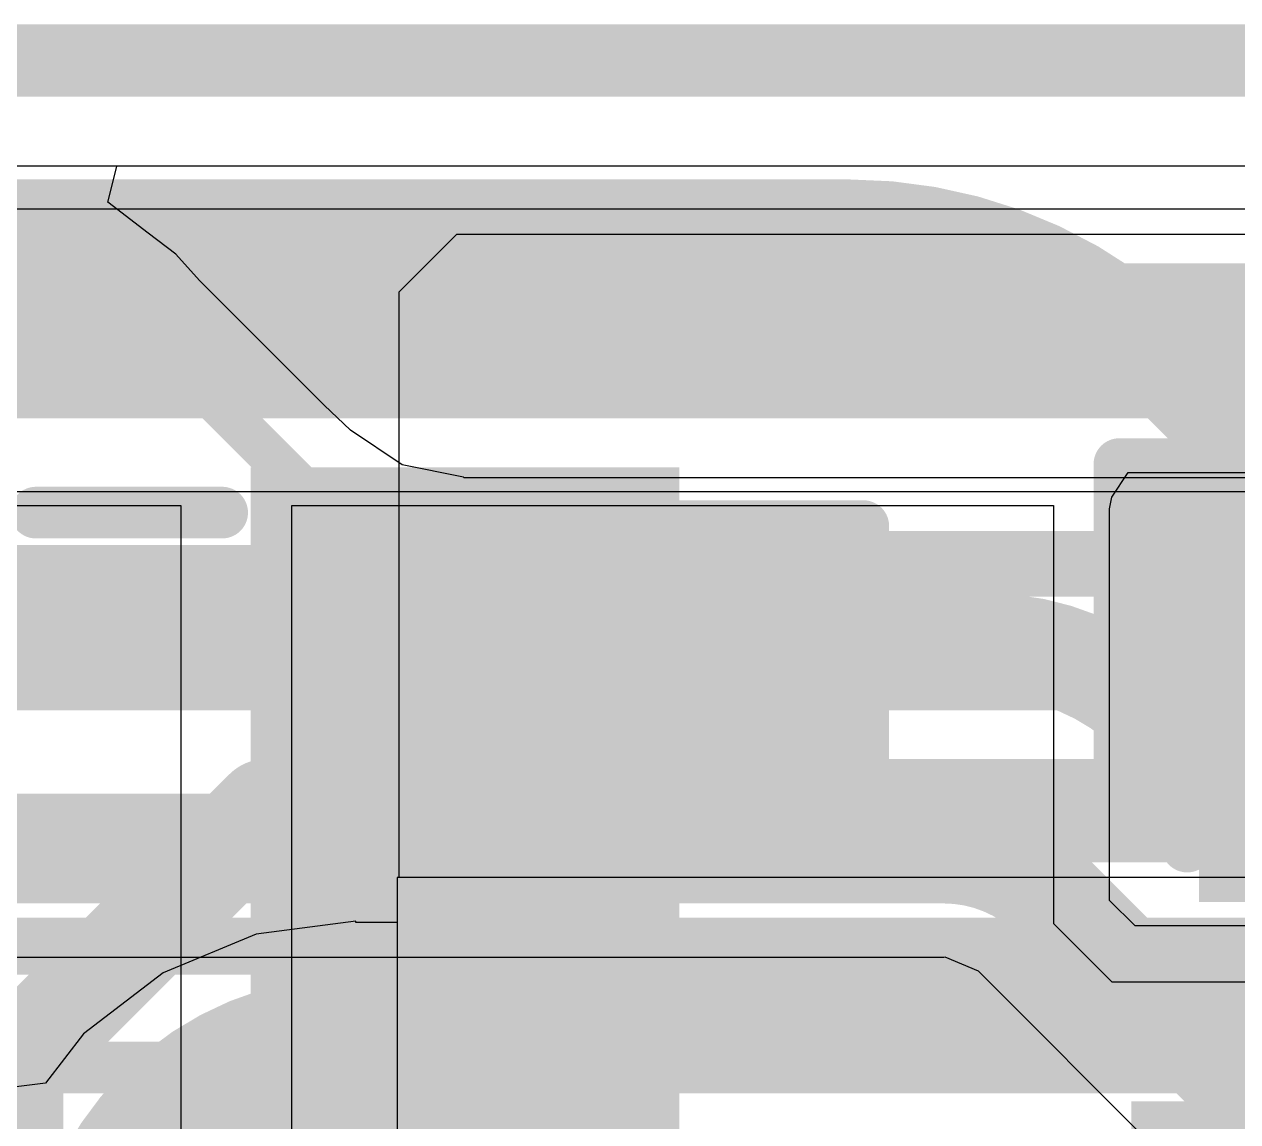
# Model space of a CAD drawing. Header units: inches. Extents: x -6 to 283, y -12 to 154.
# Drawn here: x 38.156 to 41.137, y 17.752 to 20.449 of the extents above; entities that cross this region are included whole.
import ezdxf

# ---------------------------------------------------------------- set-up
doc = ezdxf.new("R2010")
doc.units = ezdxf.units.IN
for name, color, linetype in [('Board Outline', 216, 'Continuous'), ('Bottom Layer', 5, 'Continuous'), ('Bottom Overlay', 54, 'Continuous'), ('Bottom Paste', 16, 'Continuous'), ('Bottom Solder', 6, 'Continuous'), ('GND-1', 16, 'Continuous'), ('GND-2', 90, 'Continuous'), ('GND-3', 216, 'Continuous'), ('GND-4', 54, 'Continuous'), ('PWR-1', 156, 'Continuous'), ('PWR-2', 130, 'Continuous'), ('Signal L1', 76, 'Continuous'), ('Signal L2', 6, 'Continuous'), ('Top Layer', 1, 'Continuous'), ('Top Overlay', 2, 'Continuous'), ('Top Paste', 8, 'Continuous'), ('Top Solder', 216, 'Continuous')]:
    doc.layers.add(name, color=color, linetype=linetype)

# ---------------------------------------------------------------- blocks, each defined once
blk = doc.blocks.new('WPN252012HR24MT__B_190')
at = {"layer": 'Bottom Layer'}
for points in [[(-1.2499975, 1.00000054), (-0.3999966599999999, 1.00000054), (-0.3999966599999999, -1.00000054), (-1.2499975, -1.00000054)], [(0.3999966599999999, 1.00000054), (1.2499975, 1.00000054), (1.2499975, -1.00000054), (0.3999966599999999, -1.00000054)]]:
    blk.add_hatch(color=5, dxfattribs=at).paths.add_polyline_path(points)
at = {"layer": 'Bottom Paste'}
for points in [[(-1.2499975, 1.00000054), (-0.3999966599999999, 1.00000054), (-0.3999966599999999, -1.00000054), (-1.2499975, -1.00000054)], [(0.3999966599999999, 1.00000054), (1.2499975, 1.00000054), (1.2499975, -1.00000054), (0.3999966599999999, -1.00000054)]]:
    blk.add_hatch(color=16, dxfattribs=at).paths.add_polyline_path(points)
at = {"layer": 'Bottom Solder'}
for points in [[(-1.3515975, 1.10160054), (-0.29839666, 1.10160054), (-0.29839666, -1.10160054), (-1.3515975, -1.10160054)], [(0.29839666, 1.10160054), (1.3515975, 1.10160054), (1.3515975, -1.10160054), (0.29839666, -1.10160054)]]:
    blk.add_hatch(color=6, dxfattribs=at).paths.add_polyline_path(points)
at = {"layer": 'Bottom Overlay'}
for points in [[(-0.2286, 0.9905999999999999, 0.127, 0.127, 0), (0.2286, 0.9905999999999999, 0.127, 0.127, 0)], [(-0.2286, -0.9905999999999999, 0.127, 0.127, 0), (0.2286, -0.9905999999999999, 0.127, 0.127, 0)]]:
    blk.add_lwpolyline(points, format="xyseb", dxfattribs=at)
for points in [[(-0.26035, 0.9905999999999999, 0.0635, 0.0635, 1), (-0.19685, 0.9905999999999999, 0.0635, 0.0635, 1)], [(0.19685, 0.9905999999999999, 0.0635, 0.0635, 1), (0.26035, 0.9905999999999999, 0.0635, 0.0635, 1)], [(-0.26035, -0.9905999999999999, 0.0635, 0.0635, 1), (-0.19685, -0.9905999999999999, 0.0635, 0.0635, 1)], [(0.19685, -0.9905999999999999, 0.0635, 0.0635, 1), (0.26035, -0.9905999999999999, 0.0635, 0.0635, 1)]]:
    blk.add_lwpolyline(points, format="xyseb", close=True, dxfattribs=at)
blk = doc.blocks.new('C___0603_B_390')
at = {"layer": 'Bottom Layer'}
for points in [[(-1.143, -0.4445), (-1.143, 0.4445), (-0.3810000000000001, 0.4445), (-0.3809999999999999, -0.4445)], [(0.3810000000000001, -0.4445), (0.3809999999999999, 0.4445), (1.143, 0.4445), (1.143, -0.4445)]]:
    blk.add_hatch(color=5, dxfattribs=at).paths.add_polyline_path(points)
at = {"layer": 'Bottom Paste'}
for points in [[(-1.143, -0.4445), (-1.143, 0.4445), (-0.3810000000000001, 0.4445), (-0.3809999999999999, -0.4445)], [(0.3810000000000001, -0.4445), (0.3809999999999999, 0.4445), (1.143, 0.4445), (1.143, -0.4445)]]:
    blk.add_hatch(color=16, dxfattribs=at).paths.add_polyline_path(points)
at = {"layer": 'Bottom Solder'}
for points in [[(-1.20299988, -0.50449988), (-1.20299988, 0.5044998799999999), (-0.3210001200000001, 0.50449988), (-0.3210001199999999, -0.5044998799999999)], [(0.3210001200000001, -0.50449988), (0.3210001199999999, 0.5044998799999999), (1.20299988, 0.50449988), (1.20299988, -0.5044998799999999)]]:
    blk.add_hatch(color=6, dxfattribs=at).paths.add_polyline_path(points)
at = {"layer": 'Bottom Overlay'}
for points in [[(-0.4571999999999999, 0.5334, 0.127, 0.127, 0), (-1.2446, 0.5334, 0.127, 0.127, 0)], [(-1.2446, -0.5334, 0.127, 0.127, 0), (-1.2446, 0.5334, 0.127, 0.127, 0)], [(1.2446, 0.5334, 0.127, 0.127, 0), (0.4571999999999999, 0.5334, 0.127, 0.127, 0)], [(1.2446, -0.5334, 0.127, 0.127, 0), (1.2446, 0.5334, 0.127, 0.127, 0)], [(-0.4571999999999999, -0.5334, 0.127, 0.127, 0), (-1.2446, -0.5334, 0.127, 0.127, 0)], [(1.2446, -0.5334, 0.127, 0.127, 0), (0.4571999999999999, -0.5334, 0.127, 0.127, 0)]]:
    blk.add_lwpolyline(points, format="xyseb", dxfattribs=at)
for points in [[(-1.27635, 0.5334, 0.0635, 0.0635, 1), (-1.21285, 0.5334, 0.0635, 0.0635, 1)], [(-1.27635, 0.5334, 0.0635, 0.0635, 1), (-1.21285, 0.5334, 0.0635, 0.0635, 1)], [(-0.4889499999999999, 0.5334, 0.0635, 0.0635, 1), (-0.42545, 0.5334, 0.0635, 0.0635, 1)], [(0.42545, 0.5334, 0.0635, 0.0635, 1), (0.4889499999999999, 0.5334, 0.0635, 0.0635, 1)], [(1.21285, 0.5334, 0.0635, 0.0635, 1), (1.27635, 0.5334, 0.0635, 0.0635, 1)], [(1.21285, 0.5334, 0.0635, 0.0635, 1), (1.27635, 0.5334, 0.0635, 0.0635, 1)], [(-1.27635, -0.5334, 0.0635, 0.0635, 1), (-1.21285, -0.5334, 0.0635, 0.0635, 1)], [(-1.27635, -0.5334, 0.0635, 0.0635, 1), (-1.21285, -0.5334, 0.0635, 0.0635, 1)], [(-0.4889499999999999, -0.5334, 0.0635, 0.0635, 1), (-0.42545, -0.5334, 0.0635, 0.0635, 1)], [(0.42545, -0.5334, 0.0635, 0.0635, 1), (0.4889499999999999, -0.5334, 0.0635, 0.0635, 1)], [(1.21285, -0.5334, 0.0635, 0.0635, 1), (1.27635, -0.5334, 0.0635, 0.0635, 1)], [(1.21285, -0.5334, 0.0635, 0.0635, 1), (1.27635, -0.5334, 0.0635, 0.0635, 1)]]:
    blk.add_lwpolyline(points, format="xyseb", close=True, dxfattribs=at)
blk = doc.blocks.new('C___0603_432')
at = {"layer": 'Top Layer'}
for points in [[(-0.3809999999999999, 0.4445), (-0.3809999999999999, -0.4445), (-1.143, -0.4445), (-1.143, 0.4445)], [(1.143, 0.4445), (1.143, -0.4445), (0.3809999999999999, -0.4445), (0.3809999999999999, 0.4445)]]:
    blk.add_hatch(color=1, dxfattribs=at).paths.add_polyline_path(points)
at = {"layer": 'Top Paste'}
for points in [[(-0.3809999999999999, 0.4445), (-0.3809999999999999, -0.4445), (-1.143, -0.4445), (-1.143, 0.4445)], [(1.143, 0.4445), (1.143, -0.4445), (0.3809999999999999, -0.4445), (0.3809999999999999, 0.4445)]]:
    blk.add_hatch(color=8, dxfattribs=at).paths.add_polyline_path(points)
at = {"layer": 'Top Solder'}
for points in [[(-0.3210001199999999, 0.50449988), (-0.3210001199999999, -0.50449988), (-1.20299988, -0.50449988), (-1.20299988, 0.50449988)], [(1.20299988, 0.50449988), (1.20299988, -0.50449988), (0.3210001199999999, -0.50449988), (0.3210001199999999, 0.50449988)]]:
    blk.add_hatch(color=216, dxfattribs=at).paths.add_polyline_path(points)
at = {"layer": 'Top Overlay'}
for points in [[(-1.2446, -0.5334, 0.127, 0.127, 0), (-1.2446, 0.5334, 0.127, 0.127, 0)], [(-0.4571999999999999, 0.5334, 0.127, 0.127, 0), (-1.2446, 0.5334, 0.127, 0.127, 0)], [(1.2446, 0.5334, 0.127, 0.127, 0), (0.4571999999999999, 0.5334, 0.127, 0.127, 0)], [(1.2446, -0.5334, 0.127, 0.127, 0), (1.2446, 0.5334, 0.127, 0.127, 0)], [(-0.4571999999999999, -0.5334, 0.127, 0.127, 0), (-1.2446, -0.5334, 0.127, 0.127, 0)], [(1.2446, -0.5334, 0.127, 0.127, 0), (0.4571999999999999, -0.5334, 0.127, 0.127, 0)]]:
    blk.add_lwpolyline(points, format="xyseb", dxfattribs=at)
for points in [[(-1.27635, 0.5334, 0.0635, 0.0635, 1), (-1.21285, 0.5334, 0.0635, 0.0635, 1)], [(-1.27635, 0.5334, 0.0635, 0.0635, 1), (-1.21285, 0.5334, 0.0635, 0.0635, 1)], [(-0.4889499999999999, 0.5334, 0.0635, 0.0635, 1), (-0.42545, 0.5334, 0.0635, 0.0635, 1)], [(0.42545, 0.5334, 0.0635, 0.0635, 1), (0.4889499999999999, 0.5334, 0.0635, 0.0635, 1)], [(1.21285, 0.5334, 0.0635, 0.0635, 1), (1.27635, 0.5334, 0.0635, 0.0635, 1)], [(1.21285, 0.5334, 0.0635, 0.0635, 1), (1.27635, 0.5334, 0.0635, 0.0635, 1)], [(-1.27635, -0.5334, 0.0635, 0.0635, 1), (-1.21285, -0.5334, 0.0635, 0.0635, 1)], [(-1.27635, -0.5334, 0.0635, 0.0635, 1), (-1.21285, -0.5334, 0.0635, 0.0635, 1)], [(-0.4889499999999999, -0.5334, 0.0635, 0.0635, 1), (-0.42545, -0.5334, 0.0635, 0.0635, 1)], [(0.42545, -0.5334, 0.0635, 0.0635, 1), (0.4889499999999999, -0.5334, 0.0635, 0.0635, 1)], [(1.21285, -0.5334, 0.0635, 0.0635, 1), (1.27635, -0.5334, 0.0635, 0.0635, 1)], [(1.21285, -0.5334, 0.0635, 0.0635, 1), (1.27635, -0.5334, 0.0635, 0.0635, 1)]]:
    blk.add_lwpolyline(points, format="xyseb", close=True, dxfattribs=at)
blk = doc.blocks.new('C___0603_433')
at = {"layer": 'Top Layer'}
for points in [[(-0.3809999999999999, 0.4445), (-0.3809999999999999, -0.4445), (-1.143, -0.4445), (-1.143, 0.4445)], [(1.143, 0.4445), (1.143, -0.4445), (0.3809999999999999, -0.4445), (0.3809999999999999, 0.4445)]]:
    blk.add_hatch(color=1, dxfattribs=at).paths.add_polyline_path(points)
at = {"layer": 'Top Paste'}
for points in [[(-0.3809999999999999, 0.4445), (-0.3809999999999999, -0.4445), (-1.143, -0.4445), (-1.143, 0.4445)], [(1.143, 0.4445), (1.143, -0.4445), (0.3809999999999999, -0.4445), (0.3809999999999999, 0.4445)]]:
    blk.add_hatch(color=8, dxfattribs=at).paths.add_polyline_path(points)
at = {"layer": 'Top Solder'}
for points in [[(-0.3210001199999999, 0.50449988), (-0.3210001199999999, -0.50449988), (-1.20299988, -0.50449988), (-1.20299988, 0.50449988)], [(1.20299988, 0.50449988), (1.20299988, -0.50449988), (0.3210001199999999, -0.50449988), (0.3210001199999999, 0.50449988)]]:
    blk.add_hatch(color=216, dxfattribs=at).paths.add_polyline_path(points)
at = {"layer": 'Top Overlay'}
for points in [[(-1.2446, -0.5334, 0.127, 0.127, 0), (-1.2446, 0.5334, 0.127, 0.127, 0)], [(-0.4571999999999999, 0.5334, 0.127, 0.127, 0), (-1.2446, 0.5334, 0.127, 0.127, 0)], [(1.2446, 0.5334, 0.127, 0.127, 0), (0.4571999999999999, 0.5334, 0.127, 0.127, 0)], [(1.2446, -0.5334, 0.127, 0.127, 0), (1.2446, 0.5334, 0.127, 0.127, 0)], [(-0.4571999999999999, -0.5334, 0.127, 0.127, 0), (-1.2446, -0.5334, 0.127, 0.127, 0)], [(1.2446, -0.5334, 0.127, 0.127, 0), (0.4571999999999999, -0.5334, 0.127, 0.127, 0)]]:
    blk.add_lwpolyline(points, format="xyseb", dxfattribs=at)
for points in [[(-1.27635, 0.5334, 0.0635, 0.0635, 1), (-1.21285, 0.5334, 0.0635, 0.0635, 1)], [(-1.27635, 0.5334, 0.0635, 0.0635, 1), (-1.21285, 0.5334, 0.0635, 0.0635, 1)], [(-0.4889499999999999, 0.5334, 0.0635, 0.0635, 1), (-0.42545, 0.5334, 0.0635, 0.0635, 1)], [(0.42545, 0.5334, 0.0635, 0.0635, 1), (0.4889499999999999, 0.5334, 0.0635, 0.0635, 1)], [(1.21285, 0.5334, 0.0635, 0.0635, 1), (1.27635, 0.5334, 0.0635, 0.0635, 1)], [(1.21285, 0.5334, 0.0635, 0.0635, 1), (1.27635, 0.5334, 0.0635, 0.0635, 1)], [(-1.27635, -0.5334, 0.0635, 0.0635, 1), (-1.21285, -0.5334, 0.0635, 0.0635, 1)], [(-1.27635, -0.5334, 0.0635, 0.0635, 1), (-1.21285, -0.5334, 0.0635, 0.0635, 1)], [(-0.4889499999999999, -0.5334, 0.0635, 0.0635, 1), (-0.42545, -0.5334, 0.0635, 0.0635, 1)], [(0.42545, -0.5334, 0.0635, 0.0635, 1), (0.4889499999999999, -0.5334, 0.0635, 0.0635, 1)], [(1.21285, -0.5334, 0.0635, 0.0635, 1), (1.27635, -0.5334, 0.0635, 0.0635, 1)], [(1.21285, -0.5334, 0.0635, 0.0635, 1), (1.27635, -0.5334, 0.0635, 0.0635, 1)]]:
    blk.add_lwpolyline(points, format="xyseb", close=True, dxfattribs=at)

msp = doc.modelspace()

# ---------------------------------------------------------------- linework, layer by layer
at = {"layer": 'Board Outline'}
msp.add_lwpolyline([(12.036425, 20.35987292, 0.1778, 0.1778, 0), (75.55088776, 20.35987292, 0.1778, 0.1778, 0)], format="xyseb", dxfattribs=at)
at = {"layer": 'Bottom Layer'}
for p, q in [((12.036425, 20.10090722), (45.75363722, 20.10090976)), ((42.40691544, 19.99478348), (37.0170583, 19.99478348)), ((40.82809208, 19.28718266), (40.86829012, 19.34734256)), ((40.86829012, 19.34734256), (42.40691544, 19.34734256)), ((40.82172684, 19.25844002), (40.82809208, 19.28718266)), ((37.11648406, 19.26661374), (38.54082716, 19.26660612)), ((38.54082716, 19.26660612), (38.54083732, 16.44296178)), ((38.81383143999999, 16.4592), (38.81383143999999, 19.26659596)), ((38.81383143999999, 19.26659596), (40.68426203999999, 19.26659596)), ((40.68426203999999, 19.26659596), (40.68427474, 18.23936916)), ((40.82173954, 18.29631088), (40.82172684, 19.25844002)), ((40.88475185999999, 18.23329856), (40.82173954, 18.29631088)), ((40.68427474, 18.23936916), (40.82781268, 18.09583376)), ((43.35725898, 18.23329856), (40.88475185999999, 18.23329856)), ((40.82781268, 18.09583376), (43.35726406, 18.09583376))]:
    msp.add_line(p, q, dxfattribs=at)
msp.add_lwpolyline([(37.0170583, 19.67106302, 0.3809999999999999, 0.3809999999999999, 0), (42.40691544, 19.67106302, 0.3809999999999999, 0.3809999999999999, 0)], format="xyseb", dxfattribs=at)
at = {"layer": 'GND-1'}
msp.add_line((12.036425, 20.10090722), (75.55084966, 20.10090976), dxfattribs=at)
at = {"layer": 'GND-2'}
msp.add_line((12.036425, 20.10090722), (75.55084966, 20.10090976), dxfattribs=at)
at = {"layer": 'GND-3'}
msp.add_line((12.036425, 20.10090722), (75.55084966, 20.10090976), dxfattribs=at)
at = {"layer": 'GND-4'}
msp.add_line((12.036425, 20.10090722), (75.55084966, 20.10090976), dxfattribs=at)
at = {"layer": 'PWR-1'}
for p, q in [((36.9365403, 18.15671756), (40.41502204, 18.15671756)), ((40.41502204, 18.15671756), (40.41778556, 18.1572662)), ((40.41778556, 18.1572662), (40.49967007999999, 18.12334958)), ((40.49967007999999, 18.12334958), (40.50115344, 18.12112962)), ((40.50115344, 18.12112962), (41.2443295, 17.37795356))]:
    msp.add_line(p, q, dxfattribs=at)
for points in [[(35.6612698, 19.9405875, 0.254, 0.254, 0), (40.18007204, 19.94058242, 0.254, 0.254, 0)], [(40.18007204, 19.94058242, 0.254, 0.254, 0), (40.18167986, 19.94057988, 0.254, 0.254, 0)], [(40.18167986, 19.94058242, 0.254, 0.254, -0.1993808714817491), (40.95768542, 19.61833262, 0.254, 0.254, 0)], [(40.95768542, 19.61833262, 0.254, 0.254, 0), (41.69043224, 18.88559596, 0.254, 0.254, 0)], [(36.87970526, 18.92369342, 0.254, 0.254, 0), (40.5204422, 18.92369342, 0.254, 0.254, 0)], [(40.5204422, 18.92369342, 0.254, 0.254, 0), (40.52044473999999, 18.92369342, 0.254, 0.254, 0)], [(40.52044473999999, 18.92369342, 0.254, 0.254, -0.1987623903578833), (40.93484574, 18.75217992, 0.254, 0.254, 0)], [(40.93484574, 18.75217992, 0.254, 0.254, 0), (40.93588714, 18.75114106, 0.254, 0.254, 0)], [(40.93588714, 18.75114106, 0.254, 0.254, 0), (41.63357434, 18.05345386, 0.254, 0.254, 0)], [(36.3491526, 18.41569342, 0.254, 0.254, 0), (40.41502204, 18.41569342, 0.254, 0.254, 0)], [(40.41502204, 18.41569342, 0.254, 0.254, -0.1987644589970464), (40.68427728, 18.30425346, 0.254, 0.254, 0)], [(40.68427728, 18.30425346, 0.254, 0.254, 0), (40.68442967999999, 18.30410106, 0.254, 0.254, 0)], [(40.68427728, 18.30425346, 0.254, 0.254, -0.000142282981753559), (40.68442967999999, 18.30410106, 0.254, 0.254, 0)], [(40.68442967999999, 18.30410106, 0.254, 0.254, 0), (41.42745333999999, 17.5610774, 0.254, 0.254, 0)]]:
    msp.add_lwpolyline(points, format="xyseb", dxfattribs=at)
for points in [[(40.11657204, 19.94058242, 0.127, 0.127, 1), (40.24357204, 19.94058242, 0.127, 0.127, 1)], [(40.11657204, 19.94058242, 0.127, 0.127, 1), (40.24357204, 19.94058242, 0.127, 0.127, 1)], [(40.11817986, 19.94058242, 0.127, 0.127, 1), (40.24517986, 19.94058242, 0.127, 0.127, 1)], [(40.11817986, 19.94057988, 0.127, 0.127, 1), (40.24517986, 19.94057988, 0.127, 0.127, 1)], [(40.89418541999999, 19.61833262, 0.127, 0.127, 1), (41.02118542, 19.61833262, 0.127, 0.127, 1)], [(40.89418541999999, 19.61833262, 0.127, 0.127, 1), (41.02118542, 19.61833262, 0.127, 0.127, 1)], [(40.45694219999999, 18.92369342, 0.127, 0.127, 1), (40.5839422, 18.92369342, 0.127, 0.127, 1)], [(40.45694219999999, 18.92369342, 0.127, 0.127, 1), (40.5839422, 18.92369342, 0.127, 0.127, 1)], [(40.45694474, 18.92369342, 0.127, 0.127, 1), (40.58394474, 18.92369342, 0.127, 0.127, 1)], [(40.45694474, 18.92369342, 0.127, 0.127, 1), (40.58394474, 18.92369342, 0.127, 0.127, 1)], [(40.87134574, 18.75217992, 0.127, 0.127, 1), (40.99834574, 18.75217992, 0.127, 0.127, 1)], [(40.87134574, 18.75217992, 0.127, 0.127, 1), (40.99834574, 18.75217992, 0.127, 0.127, 1)], [(40.87238714, 18.75114106, 0.127, 0.127, 1), (40.99938714, 18.75114106, 0.127, 0.127, 1)], [(40.87238714, 18.75114106, 0.127, 0.127, 1), (40.99938714, 18.75114106, 0.127, 0.127, 1)], [(40.35152204, 18.41569342, 0.127, 0.127, 1), (40.47852203999999, 18.41569342, 0.127, 0.127, 1)], [(40.35152204, 18.41569342, 0.127, 0.127, 1), (40.47852203999999, 18.41569342, 0.127, 0.127, 1)], [(40.62077728, 18.30425346, 0.127, 0.127, 1), (40.74777727999999, 18.30425346, 0.127, 0.127, 1)], [(40.62077728, 18.30425346, 0.127, 0.127, 1), (40.74777727999999, 18.30425346, 0.127, 0.127, 1)], [(40.62077728, 18.30425346, 0.127, 0.127, 1), (40.74777727999999, 18.30425346, 0.127, 0.127, 1)], [(40.62092968, 18.30410106, 0.127, 0.127, 1), (40.74792968, 18.30410106, 0.127, 0.127, 1)], [(40.62092968, 18.30410106, 0.127, 0.127, 1), (40.74792968, 18.30410106, 0.127, 0.127, 1)], [(40.62092968, 18.30410106, 0.127, 0.127, 1), (40.74792968, 18.30410106, 0.127, 0.127, 1)]]:
    msp.add_lwpolyline(points, format="xyseb", close=True, dxfattribs=at)
at = {"layer": 'PWR-2'}
for points in [[(38.12527046, 17.8915187, 0.254, 0.254, 0), (38.75031366, 18.5165619, 0.254, 0.254, 0)], [(38.75031366, 18.5165619, 0.254, 0.254, 0), (55.11819558000001, 18.5165619, 0.254, 0.254, 0)], [(38.5625975, 17.61321598, 0.254, 0.254, 0), (38.94904326, 17.99966174, 0.254, 0.254, 0)], [(38.94904326, 17.99966174, 0.254, 0.254, 0), (46.5527898, 17.99966174, 0.254, 0.254, 0)], [(38.12527046, 8.978313259999998, 0.254, 0.254, 0), (38.12527046, 17.8915187, 0.254, 0.254, 0)]]:
    msp.add_lwpolyline(points, format="xyseb", dxfattribs=at)
for points in [[(38.68681366, 18.5165619, 0.127, 0.127, 1), (38.81381365999999, 18.5165619, 0.127, 0.127, 1)], [(38.68681366, 18.5165619, 0.127, 0.127, 1), (38.81381365999999, 18.5165619, 0.127, 0.127, 1)], [(38.88554326, 17.99966174, 0.127, 0.127, 1), (39.01254325999999, 17.99966174, 0.127, 0.127, 1)], [(38.88554326, 17.99966174, 0.127, 0.127, 1), (39.01254325999999, 17.99966174, 0.127, 0.127, 1)], [(38.06177046, 17.8915187, 0.127, 0.127, 1), (38.18877045999999, 17.8915187, 0.127, 0.127, 1)], [(38.06177046, 17.8915187, 0.127, 0.127, 1), (38.18877045999999, 17.8915187, 0.127, 0.127, 1)]]:
    msp.add_lwpolyline(points, format="xyseb", close=True, dxfattribs=at)
at = {"layer": 'Signal L1'}
for p, q in [((38.36167587999999, 20.01200722), (38.38335986, 20.09915462)), ((38.38335986, 20.09915462), (38.3843657, 20.10090722)), ((38.3843657, 20.10090722), (75.55084966, 20.10090976)), ((38.461061, 19.93574626), (38.36167587999999, 20.01200722)), ((38.52851832, 19.88398868), (38.461061, 19.93574626)), ((38.52852593999999, 19.88398106), (38.52851832, 19.88398868)), ((38.58719486, 19.81937616), (38.52852593999999, 19.88398106)), ((38.8934071, 19.51316138), (38.58719486, 19.81937616)), ((38.95743034, 19.45145462), (38.8934071, 19.51316138)), ((39.08497644, 19.36623), (38.95743034, 19.45145462)), ((38.95743034, 19.45145462), (38.95743034, 19.45145462)), ((39.23543588, 19.33630372), (39.08497644, 19.36623)), ((39.2361674, 19.33466796), (39.23543588, 19.33630372)), ((42.20062934, 19.33466796), (39.2361674, 19.33466796))]:
    msp.add_line(p, q, dxfattribs=at)
for points in [[(37.89239056, 19.9609075, 0.10414, 0.10414, -0.1987376313486911), (38.39645356, 19.7519163, 0.10414, 0.10414, 0)], [(38.39645101999999, 19.75191376, 0.10414, 0.10414, 0), (38.39716984, 19.75119748, 0.10414, 0.10414, 0)], [(38.39716984, 19.75119748, 0.10414, 0.10414, 0), (38.8264527, 19.32191208, 0.10414, 0.10414, 0)], [(38.8264527, 19.32191208, 0.10414, 0.10414, 0), (38.82716898, 19.32119326, 0.10414, 0.10414, 0)], [(39.23543841999999, 19.15208768, 0.10414, 0.10414, -0.1989141804512874), (38.82716898, 19.32119326, 0.10414, 0.10414, 0)], [(39.23543841999999, 19.15208768, 0.10414, 0.10414, 0), (39.23616486, 19.15209022, 0.10414, 0.10414, 0)], [(39.23616486, 19.15209022, 0.10414, 0.10414, 0), (55.60744021999999, 19.15209022, 0.10414, 0.10414, 0)], [(37.23257221999999, 18.82631998, 0.127, 0.127, 0), (57.96286096, 18.82631998, 0.127, 0.127, 0)], [(37.55598533999999, 18.49506334, 0.127, 0.127, 0), (57.81763138, 18.4950608, 0.127, 0.127, 0)], [(37.01292064, 18.15854382, 0.08889999999999999, 0.08889999999999999, 0), (50.96608805999999, 18.15854382, 0.08889999999999999, 0.08889999999999999, 0)], [(37.01292064, 17.86644382, 0.08889999999999999, 0.08889999999999999, 0), (50.96608805999999, 17.86644382, 0.08889999999999999, 0.08889999999999999, 0)]]:
    msp.add_lwpolyline(points, format="xyseb", dxfattribs=at)
for points in [[(38.37041602, 19.75191376, 0.05207, 0.05207, 1), (38.42248602, 19.75191376, 0.05207, 0.05207, 1)], [(38.37041856, 19.7519163, 0.05207, 0.05207, 1), (38.42248856, 19.7519163, 0.05207, 0.05207, 1)], [(38.37113484, 19.75119748, 0.05207, 0.05207, 1), (38.42320484, 19.75119748, 0.05207, 0.05207, 1)], [(38.37113484, 19.75119748, 0.05207, 0.05207, 1), (38.42320484, 19.75119748, 0.05207, 0.05207, 1)], [(38.8004177, 19.32191208, 0.05207, 0.05207, 1), (38.8524877, 19.32191208, 0.05207, 0.05207, 1)], [(38.8004177, 19.32191208, 0.05207, 0.05207, 1), (38.8524877, 19.32191208, 0.05207, 0.05207, 1)], [(38.80113398, 19.32119326, 0.05207, 0.05207, 1), (38.85320398, 19.32119326, 0.05207, 0.05207, 1)], [(38.80113398, 19.32119326, 0.05207, 0.05207, 1), (38.85320398, 19.32119326, 0.05207, 0.05207, 1)], [(39.20940341999999, 19.15208768, 0.05207, 0.05207, 1), (39.26147342, 19.15208768, 0.05207, 0.05207, 1)], [(39.20940341999999, 19.15208768, 0.05207, 0.05207, 1), (39.26147342, 19.15208768, 0.05207, 0.05207, 1)], [(39.21012986, 19.15209022, 0.05207, 0.05207, 1), (39.26219986, 19.15209022, 0.05207, 0.05207, 1)], [(39.21012986, 19.15209022, 0.05207, 0.05207, 1), (39.26219986, 19.15209022, 0.05207, 0.05207, 1)]]:
    msp.add_lwpolyline(points, format="xyseb", close=True, dxfattribs=at)
at = {"layer": 'Signal L2'}
for p, q in [((12.036425, 20.10090722), (75.55084966, 20.10090976)), ((42.2814496, 19.30035764), (36.98661131999999, 19.30035764))]:
    msp.add_line(p, q, dxfattribs=at)
for points in [[(36.93905744, 19.10612638, 0.127, 0.127, 0), (76.18098047999999, 19.10612638, 0.127, 0.127, 0)], [(35.23487238, 18.83461054, 0.127, 0.127, 0), (76.1879223, 18.83461054, 0.127, 0.127, 0)], [(17.45917006, 18.48155054, 0.127, 0.127, 0), (48.39405358, 18.48155054, 0.127, 0.127, 0)], [(17.57975656, 18.19042336, 0.127, 0.127, 0), (48.23098812, 18.19042336, 0.127, 0.127, 0)], [(17.70599964, 17.88564876, 0.127, 0.127, 0), (48.04696003999999, 17.88564876, 0.127, 0.127, 0)]]:
    msp.add_lwpolyline(points, format="xyseb", dxfattribs=at)
at = {"layer": 'Top Layer'}
for p, q in [((34.58509974, 20.10090722), (46.9944323, 20.10090976)), ((39.07718118, 19.79128122), (39.21914177999999, 19.93325452)), ((39.21914177999999, 19.93325452), (42.06663164, 19.93325452)), ((39.07718118, 18.35219342), (39.07718118, 19.79128122)), ((47.19349464, 18.35219342), (39.07209864, 18.35219342)), ((39.07209864, 18.35219342), (39.07209864, 17.6448339)), ((47.06649464, 18.35219342), (39.07209864, 18.35219342)), ((39.07209864, 18.35219342), (39.07209864, 18.24210982)), ((45.70908308, 18.35219342), (39.07718118, 18.35219342)), ((38.97120222, 18.24523148), (38.72620144, 18.21297602)), ((38.97120222, 18.24210982), (38.97120222, 18.24523148)), ((39.07209864, 18.24210982), (38.97120222, 18.24210982)), ((38.72620144, 18.21297602), (38.49789862, 18.11840928)), ((38.49789862, 18.11840928), (38.30184872, 17.96797778)), ((38.30184872, 17.96797778), (38.20887201999999, 17.84680454)), ((38.20887201999999, 17.84680454), (38.08586998, 17.83156962))]:
    msp.add_line(p, q, dxfattribs=at)
for points in [[(38.28669254, 17.29862428, 0.254, 0.254, -0.4142135623730951), (38.97120222, 17.98313396, 0.254, 0.254, 0)], [(38.97120222, 17.98313396, 0.254, 0.254, 0), (47.84349334, 17.98313396, 0.254, 0.254, 0)]]:
    msp.add_lwpolyline(points, format="xyseb", dxfattribs=at)
msp.add_lwpolyline([(38.90770222, 17.98313396, 0.127, 0.127, 1), (39.03470222, 17.98313396, 0.127, 0.127, 1)], format="xyseb", close=True, dxfattribs=at)
msp.add_lwpolyline([(38.90770222, 17.98313396, 0.127, 0.127, 1), (39.03470222, 17.98313396, 0.127, 0.127, 1)], format="xyseb", close=True, dxfattribs=at)

# ---------------------------------------------------------------- block references
at = {"rotation": 270}
for name, p in [('C___0603_B_390', (41.37982072, 18.12359596)), ('C___0603_433', (39.68383731999999, 17.97119342)), ('C___0603_432', (41.54650314, 17.97119342))]:
    msp.add_blockref(name, p, dxfattribs=at)
msp.add_blockref('WPN252012HR24MT__B_190', (38.41383478, 18.25834042))

doc.saveas('drawing.dxf')
